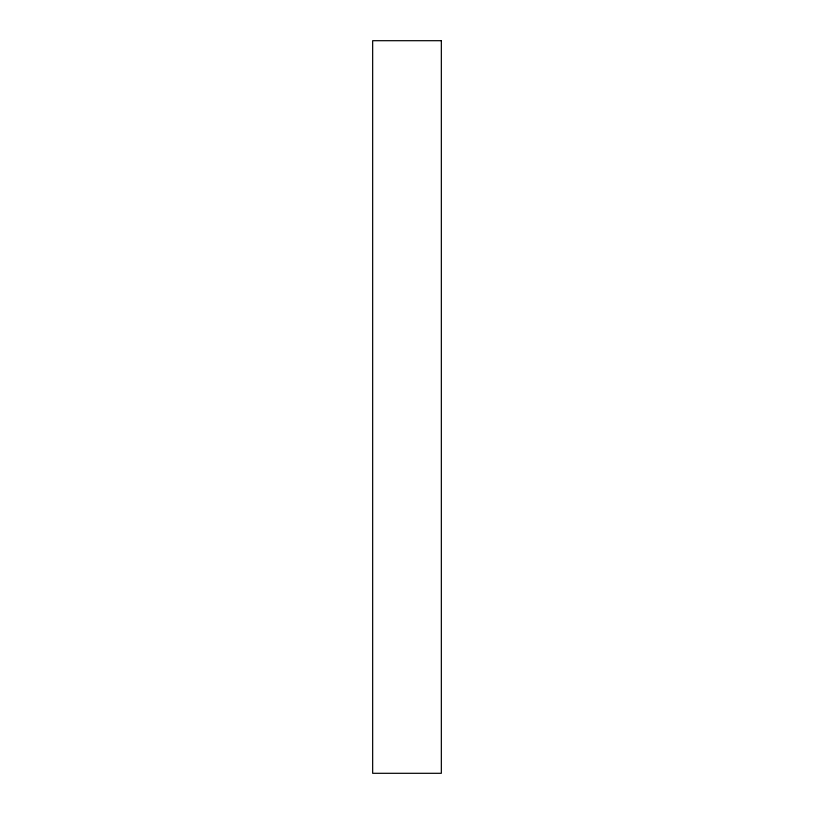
<?xml version="1.0" encoding="UTF-8"?>
<svg xmlns="http://www.w3.org/2000/svg" width="814" height="814" viewBox="0 0 814 814"><rect width="100%" height="100%" fill="white"/><g stroke="black" fill="none" stroke-linecap="round" stroke-linejoin="round"><path stroke-width="1.22" d="M441.341 40.7L372.659 40.7L372.659 773.3L441.341 773.3L441.341 40.7"/></g></svg>
